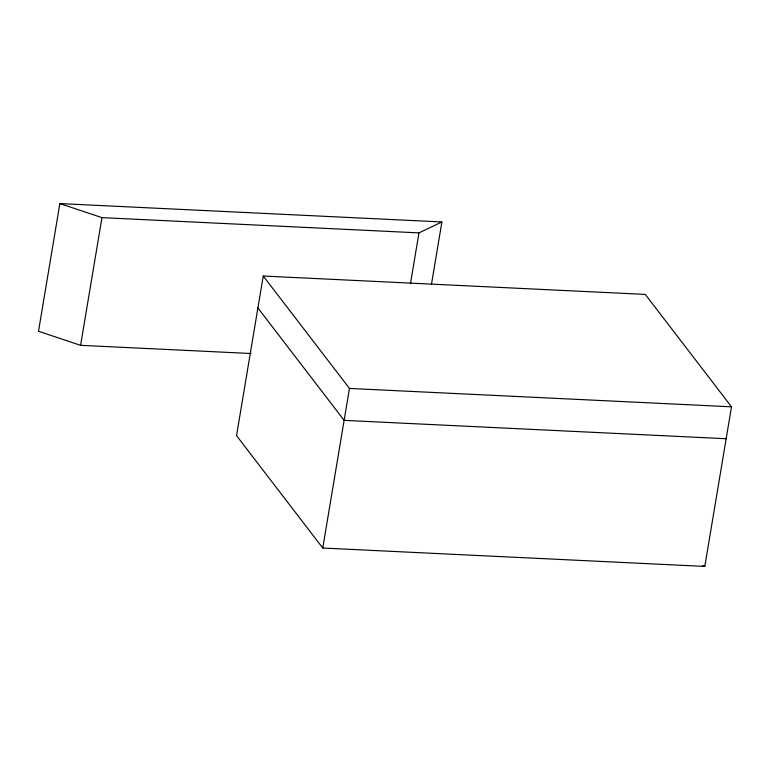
<?xml version="1.0" encoding="UTF-8"?>
<svg xmlns="http://www.w3.org/2000/svg" width="770" height="770" viewBox="0 0 770 770"><rect width="100%" height="100%" fill="white"/><g stroke="black" fill="none" stroke-linecap="round" stroke-linejoin="round"><path stroke-width="1.16" d="M431.412 284.621L441.903 221.962L59.868 203.578L38.5 331.264L80.59 345.316L251.107 353.526M80.59 345.316L101.958 217.631L59.868 203.578M263.244 276.026L236.534 435.637L322.755 548.038L704.791 566.422L731.5 406.81L645.279 294.409L263.244 276.026L349.464 388.436L322.755 548.038M410.458 283.726L418.967 232.887L441.903 221.962M101.958 217.631L418.967 232.887M349.464 388.436L731.5 406.81M726.158 438.736L344.123 420.353L257.902 307.942M702.519 565.661L704.791 566.422"/></g></svg>
